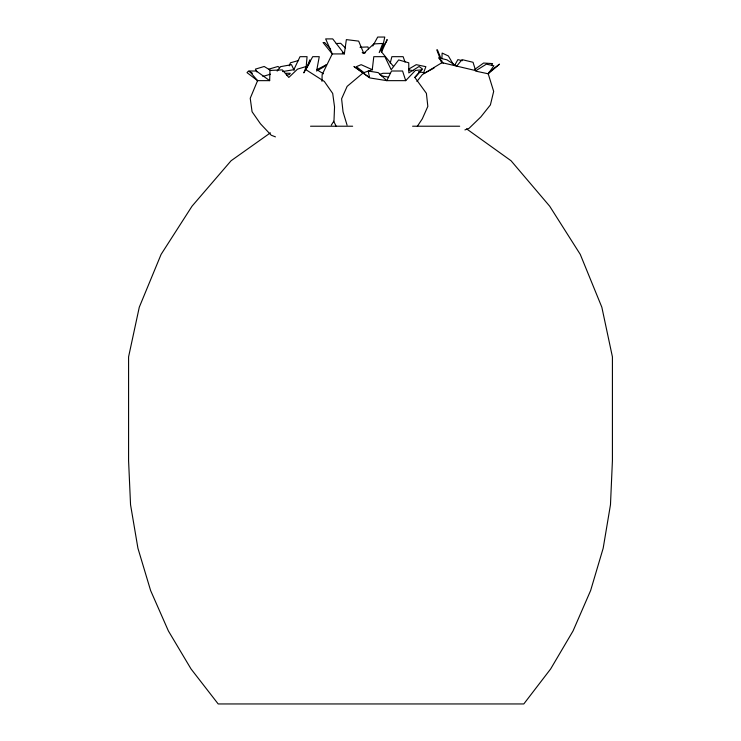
<?xml version="1.0" encoding="UTF-8"?>
<svg xmlns="http://www.w3.org/2000/svg" width="741" height="741" viewBox="0 0 741 741"><rect width="100%" height="100%" fill="white"/><g stroke="black" fill="none" stroke-linecap="round" stroke-linejoin="round"><path stroke-width="1.11" d="M321.983 81.325L322.131 74.665L332.246 53.926L325.66 38.903L332.718 38.903L344.315 53.926L332.246 53.926L323.048 42.543L324.715 42.58L330.643 49.11M252.431 73.313L248.541 71.016L247.012 72.627L257.59 80.649L269.659 80.649L269.956 70.451L282.312 69.886L288.814 77.434L297.502 69.135L306.283 66.477L303.829 72.896L309.618 62.809L309.849 59.919L305.913 69.682L324.326 81.445L332.7 93.449L334.543 106.936L333.978 120.978L331.273 125.146M416.924 81.454L422.37 74.591L441.71 62.828L441.803 60.66M441.905 58.493L442.136 53.065L448.37 55.955L453.751 65.125M305.913 69.682L307.07 56.677L300.022 56.677L293.844 69.682L282.571 71.571M344.315 53.926L346.362 39.616L358.663 41.116L363.766 53.361L373.742 43.923L382.764 43.45L379.207 52.555L386.524 41.431L387.117 39.551L381.587 51.99L393.564 66.551M381.587 51.99L384.764 37.05L377.706 37.05L372.797 46.016M390.211 63.18L391.887 56.677L403.132 56.677L405.058 62.096M289.296 65.838L290.426 62.809L298.623 60.493M423.583 72.729L425.88 66.681L416.247 64.671L408.634 69.163M491.505 65.634L492.589 63.596L483.604 63.031L474.861 69.321M305.625 69.682L312.702 56.677L319.26 56.677L316.852 69.682L323.428 73.794M454.798 65.125L457.882 59.623L462.282 60.688M417.313 126.35L422.305 118.838L427.835 106.398L426.399 93.338L414.83 77.434L421.388 69.886L415.377 70.451L405.707 80.649L386.783 80.649L369.602 77.898L368.203 71.016L378.243 72.627L386.783 80.649L391.517 71.006L402.576 71.006L405.707 80.649M277.143 71.09L280.431 66.681L291.5 64.671L294.121 70.293M456.808 66.042L462.032 59.623L473.036 62.281L475.639 70.58L442.757 62.828M414.83 77.434L422.611 69.135L419.091 66.477L408.819 72.896L408.754 62.809L398.658 59.919L391.183 69.682L384.857 56.677L373.797 56.677L372.269 69.682L363.136 72.896L347.131 86.373L341.601 98.812L343.046 111.863L347.066 125.146M488.838 72.423L499.48 64.161L488.208 73.794L476.426 71.275M270.382 132.861L231.09 160.741L192.03 206.183L161.103 254.376L139.28 307.209L128.582 356.866L128.582 460.68L130.546 504.741L137.928 548.238L150.608 590.521L168.402 630.962L191.039 668.956L218.187 703.95L523.804 703.95L550.646 668.956L573.043 630.962L590.633 590.521L603.174 548.238L610.473 504.741L612.418 460.68L612.418 356.866L601.84 307.209L580.259 254.376L549.674 206.183L511.04 160.741L466.598 128.878M475.352 71.043L486.374 64.161L493.895 65.773L488.208 73.794L493.673 91.412L490.403 104.907L480.863 116.911L469.007 128.369L464.922 129.925M316.564 71.025L324.215 66.681L326.485 64.671L316.657 69.774M434.013 68.079L424.954 72.896L418.508 71.682M262.888 76.462L270.4 74.193M286.526 75.313L289.499 74.415L290.231 73.285L285.702 73.285M268.844 69.135L277.958 66.477L279.7 67.755M336.164 43.543L340.684 43.311L345.371 47.933M342.351 52.963L344.556 52.843M362.701 52.935L365.572 52.63L362.182 52.63M360.024 47.257L367.916 46.952L368.509 48.841M390.044 73.285L382.949 73.285L379.725 74.415L381.708 75.915L387.932 77.045M310.516 126.22L352.642 126.22M412.598 126.22L459.689 126.22M408.847 69.876L413.135 70.682M275.439 136.872L271.225 135.223L260.443 123.766L252.079 111.752L250.226 98.266L257.59 80.649L249.263 71.006L256.321 71.006L269.659 80.649M372.584 69.821L361.145 64.671L356.347 66.681L364.516 73.026M270.873 70.562L264.185 66.477L255.404 69.135L256.831 71.896M456.771 66.292L446.953 59.836L438.533 57.817L443.275 63.439M333.663 121.218L336.229 126.341M441.108 58.826L437.385 49.823L436.773 49.823L441.71 62.828M363.136 72.896L353.948 66.477L369.157 77.434L363.136 72.896"/></g></svg>
